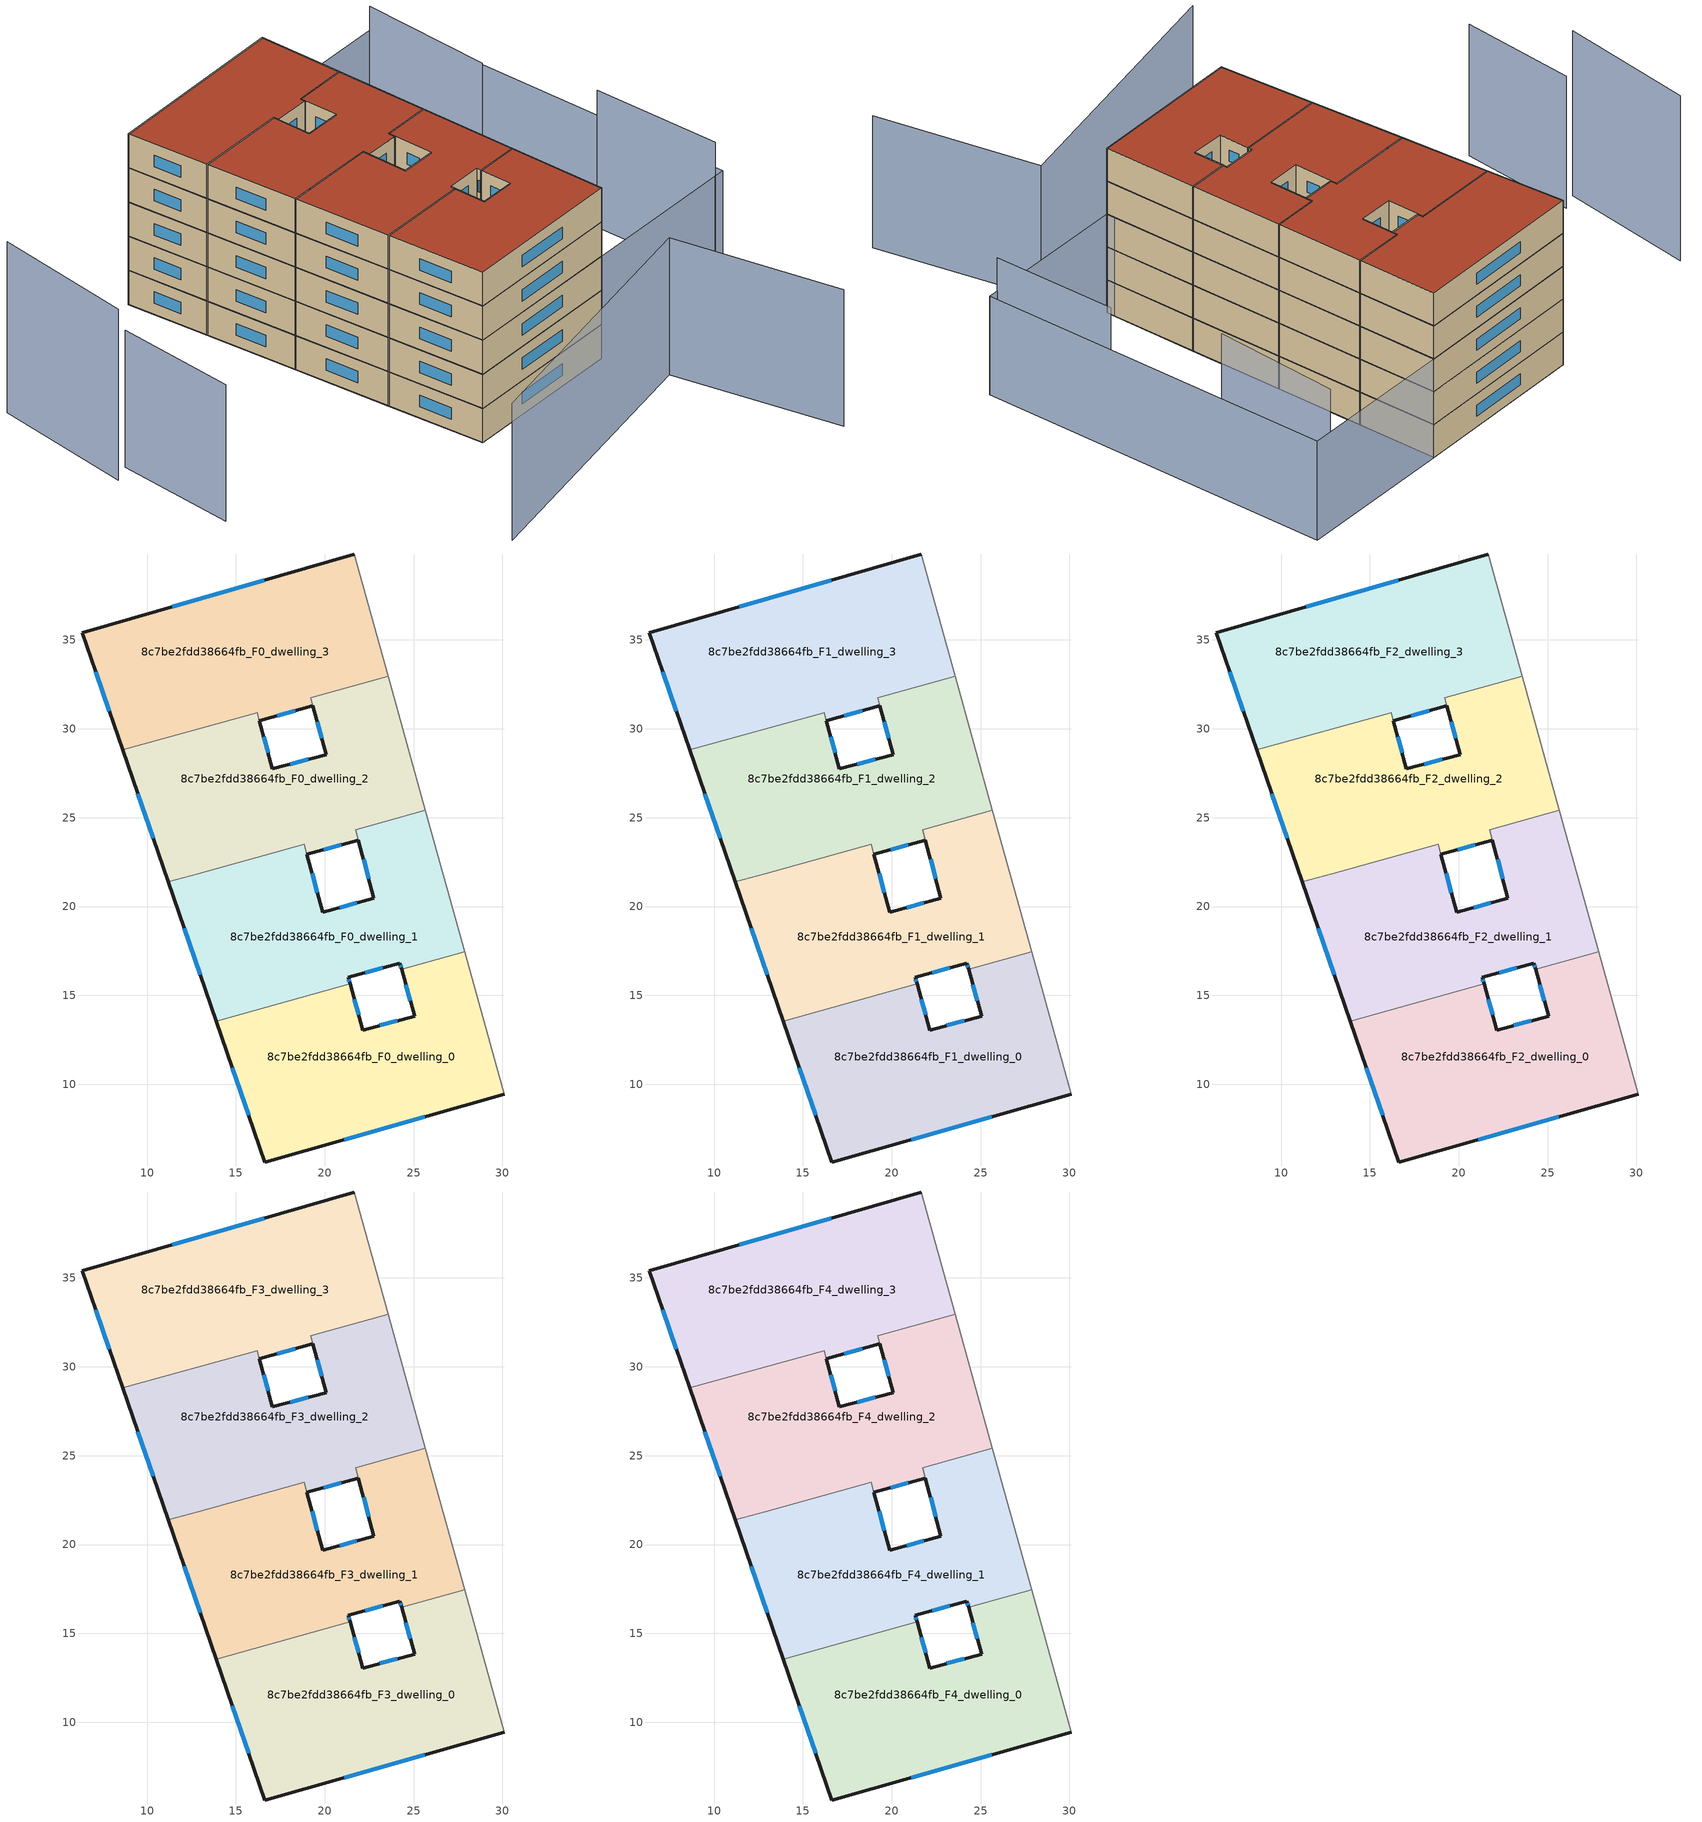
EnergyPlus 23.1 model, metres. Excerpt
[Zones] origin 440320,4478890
8c7be2fdd38664fb_F0_dwelling_0
 floor ground (EU_floor_Construction): 30.09,9.43 27.87,17.44 24.33,16.46 25.05,13.83 22.14,13.05 21.42,15.65 13.88,13.55 16.61,5.62 z0
 wall outside (EU_wall_Construction): 21.42,15.65 22.14,13.05 25.05,13.83 24.33,16.46 / 30.09,9.43 16.61,5.62 13.88,13.55 z0:3
 wall adiabatic (EU_wall_Construction): 27.87,17.44 30.09,9.43 z0:3
 wall to 8c7be2fdd38664fb_F0_dwelling_1 (EU_wall_Construction): 24.32,16.46 27.87,17.44 / 13.88,13.55 21.42,15.65 z0:3
 window (EU_Window_Construction): 21.66,14.79 21.9,13.91 / 23.1,13.31 24.08,13.57 / 24.81,14.7 24.56,15.59 / 25.63,8.17 21.08,6.88 / 15.71,8.25 14.79,10.92 z0.99:2.01
8c7be2fdd38664fb_F0_dwelling_1
 floor ground (EU_floor_Construction): 27.87,17.44 25.66,25.41 21.74,24.32 22.76,20.47 19.87,19.68 18.84,23.51 11.19,21.38 13.88,13.55 21.42,15.65 21.32,16.02 24.22,16.82 24.32,16.46 z0
 wall outside (EU_wall_Construction): 18.99,22.94 19.87,19.68 22.76,20.47 21.89,23.74 / 24.33,16.46 24.22,16.82 21.32,16.02 21.42,15.65 / 13.88,13.55 11.19,21.38 z0:3
 wall adiabatic (EU_wall_Construction): 25.66,25.41 27.87,17.44 z0:3
 wall to 8c7be2fdd38664fb_F0_dwelling_2 (EU_wall_Construction): 21.89,23.74 21.74,24.32 25.66,25.41 / 11.19,21.38 12.88,21.85 18.84,23.51 18.99,22.94 z0:3
 window (EU_Window_Construction): 19.28,21.86 19.58,20.76 / 20.83,19.94 21.8,20.21 / 22.47,21.55 22.18,22.65 / 24.29,16.57 24.26,16.7 / 23.26,16.55 22.28,16.28 / 21.35,15.9 21.39,15.77 / 12.99,16.15 12.08,18.78 z0.99:2.01
8c7be2fdd38664fb_F0_dwelling_2
 floor ground (EU_floor_Construction): 25.66,25.41 23.56,32.96 19.21,31.75 20.08,28.55 17.05,27.74 16.2,30.92 8.63,28.81 11.19,21.38 18.84,23.51 18.99,22.94 21.89,23.74 21.74,24.32 z0
 wall outside (EU_wall_Construction): 11.19,21.38 8.63,28.81 / 16.32,30.46 17.05,27.74 20.08,28.55 19.33,31.31 / 21.89,23.74 18.99,22.94 z0:3; 16.32,30.46,3 16.32,30.47,0 16.32,30.46,0
 wall adiabatic (EU_wall_Construction): 23.56,32.96 25.66,25.41 z0:3
 wall to 8c7be2fdd38664fb_F0_dwelling_3 (EU_wall_Construction): 8.63,28.81 16.2,30.92 16.32,30.47 / 19.33,31.31 19.21,31.75 23.56,32.96 z0:3
 window (EU_Window_Construction): 10.34,23.84 9.48,26.35 / 16.56,29.56 16.81,28.64 / 18.06,28.01 19.08,28.28 / 20.93,23.48 19.95,23.21 / 19.83,29.46 19.58,30.4 z0.99:2.01
8c7be2fdd38664fb_F0_dwelling_3
 floor ground (EU_floor_Construction): 23.56,32.96 21.65,39.84 6.35,35.41 8.63,28.81 16.2,30.92 16.32,30.47 19.32,31.31 19.2,31.75 z0
 wall outside (EU_wall_Construction): 8.63,28.81 6.35,35.41 21.65,39.84 / 19.32,31.31 16.32,30.47 z0:3; 16.2,30.92,3 16.2,30.91,0 16.2,30.91,3
 wall adiabatic (EU_wall_Construction): 21.65,39.84 23.56,32.96 z0:3
 window (EU_Window_Construction): 7.87,31 7.11,33.22 / 11.43,36.88 16.58,38.37 / 18.33,31.03 17.32,30.75 z0.99:2.01
8c7be2fdd38664fb_F1_dwelling_0
 floor to 8c7be2fdd38664fb_F0_dwelling_0 (EU_floor_Construction): 30.09,9.43 27.87,17.44 24.32,16.46 25.05,13.83 22.13,13.05 21.42,15.65 13.88,13.55 16.61,5.62 z3
 wall outside (EU_wall_Construction): 21.42,15.65 22.14,13.05 25.05,13.83 24.33,16.46 / 30.09,9.43 16.61,5.62 13.88,13.55 z3:6
 wall adiabatic (EU_wall_Construction): 27.87,17.44 30.09,9.43 z3:6
 wall to 8c7be2fdd38664fb_F1_dwelling_1 (EU_wall_Construction): 24.32,16.46 27.87,17.44 / 13.88,13.55 21.42,15.65 z3:6
 window (EU_Window_Construction): 21.66,14.79 21.9,13.91 / 23.1,13.31 24.08,13.57 / 24.81,14.7 24.56,15.59 / 25.63,8.17 21.08,6.88 / 15.71,8.25 14.79,10.92 z3.99:5.01
8c7be2fdd38664fb_F1_dwelling_1
 floor to 8c7be2fdd38664fb_F0_dwelling_1 (EU_floor_Construction): 27.87,17.44 25.66,25.41 21.74,24.32 22.76,20.47 19.87,19.68 18.84,23.51 11.19,21.38 13.88,13.55 21.42,15.65 21.32,16.02 24.22,16.82 24.32,16.46 z3
 wall outside (EU_wall_Construction): 18.99,22.94 19.87,19.68 22.76,20.47 21.89,23.74 / 24.33,16.46 24.22,16.82 21.32,16.02 21.42,15.65 / 13.88,13.55 11.19,21.38 z3:6
 wall adiabatic (EU_wall_Construction): 25.66,25.41 27.87,17.44 z3:6
 wall to 8c7be2fdd38664fb_F1_dwelling_2 (EU_wall_Construction): 21.89,23.74 21.74,24.32 25.66,25.41 / 11.19,21.38 12.88,21.85 18.84,23.51 18.99,22.94 z3:6
 window (EU_Window_Construction): 19.28,21.86 19.58,20.76 / 20.83,19.94 21.8,20.21 / 22.47,21.55 22.18,22.65 / 24.29,16.57 24.26,16.7 / 23.26,16.55 22.28,16.28 / 21.35,15.9 21.39,15.77 / 12.99,16.15 12.08,18.78 z3.99:5.01
8c7be2fdd38664fb_F1_dwelling_2
 floor to 8c7be2fdd38664fb_F0_dwelling_2 (EU_floor_Construction): 25.66,25.41 23.56,32.96 19.21,31.75 20.08,28.55 17.05,27.74 16.2,30.92 8.63,28.81 11.19,21.38 18.84,23.51 18.99,22.94 21.89,23.74 21.74,24.32 z3
 wall outside (EU_wall_Construction): 11.19,21.38 8.63,28.81 / 16.32,30.46 17.05,27.74 20.08,28.55 19.33,31.31 / 21.89,23.74 18.99,22.94 z3:6; 16.32,30.46,6 16.32,30.47,3 16.32,30.46,3
 wall adiabatic (EU_wall_Construction): 23.56,32.96 25.66,25.41 z3:6
 wall to 8c7be2fdd38664fb_F1_dwelling_3 (EU_wall_Construction): 8.63,28.81 16.2,30.92 16.32,30.47 / 19.33,31.31 19.21,31.75 23.56,32.96 z3:6
 window (EU_Window_Construction): 10.34,23.84 9.48,26.35 / 16.56,29.56 16.81,28.64 / 18.06,28.01 19.08,28.28 / 20.93,23.48 19.95,23.21 / 19.83,29.46 19.58,30.4 z3.99:5.01
8c7be2fdd38664fb_F1_dwelling_3
 floor to 8c7be2fdd38664fb_F0_dwelling_3 (EU_floor_Construction): 23.56,32.96 21.65,39.84 6.35,35.41 8.63,28.81 16.2,30.92 16.32,30.47 19.32,31.31 19.2,31.75 z3
 wall outside (EU_wall_Construction): 8.63,28.81 6.35,35.41 21.65,39.84 / 19.32,31.31 16.32,30.47 z3:6; 16.2,30.92,6 16.2,30.91,3 16.2,30.91,6
 wall adiabatic (EU_wall_Construction): 21.65,39.84 23.56,32.96 z3:6
 window (EU_Window_Construction): 7.87,31 7.11,33.22 / 11.43,36.88 16.58,38.37 / 18.33,31.03 17.32,30.75 z3.99:5.01
8c7be2fdd38664fb_F2_dwelling_0
 floor to 8c7be2fdd38664fb_F1_dwelling_0 (EU_floor_Construction): 30.09,9.43 27.87,17.44 24.32,16.46 25.05,13.83 22.13,13.05 21.42,15.65 13.88,13.55 16.61,5.62 z6
 wall outside (EU_wall_Construction): 21.42,15.65 22.14,13.05 25.05,13.83 24.33,16.46 / 30.09,9.43 16.61,5.62 13.88,13.55 z6:9
 wall adiabatic (EU_wall_Construction): 27.87,17.44 30.09,9.43 z6:9
 wall to 8c7be2fdd38664fb_F2_dwelling_1 (EU_wall_Construction): 24.32,16.46 27.87,17.44 / 13.88,13.55 21.42,15.65 z6:9
 window (EU_Window_Construction): 21.66,14.79 21.9,13.91 / 23.1,13.31 24.08,13.57 / 24.81,14.7 24.56,15.59 / 25.63,8.17 21.08,6.88 / 15.71,8.25 14.79,10.92 z6.99:8.01
8c7be2fdd38664fb_F2_dwelling_1
 floor to 8c7be2fdd38664fb_F1_dwelling_1 (EU_floor_Construction): 27.87,17.44 25.66,25.41 21.74,24.32 22.76,20.47 19.87,19.68 18.84,23.51 11.19,21.38 13.88,13.55 21.42,15.65 21.32,16.02 24.22,16.82 24.32,16.46 z6
 wall outside (EU_wall_Construction): 18.99,22.94 19.87,19.68 22.76,20.47 21.89,23.74 / 24.33,16.46 24.22,16.82 21.32,16.02 21.42,15.65 / 13.88,13.55 11.19,21.38 z6:9
 wall adiabatic (EU_wall_Construction): 25.66,25.41 27.87,17.44 z6:9
 wall to 8c7be2fdd38664fb_F2_dwelling_2 (EU_wall_Construction): 21.89,23.74 21.74,24.32 25.66,25.41 / 11.19,21.38 12.88,21.85 18.84,23.51 18.99,22.94 z6:9
 window (EU_Window_Construction): 19.28,21.86 19.58,20.76 / 20.83,19.94 21.8,20.21 / 22.47,21.55 22.18,22.65 / 24.29,16.57 24.26,16.7 / 23.26,16.55 22.28,16.28 / 21.35,15.9 21.39,15.77 / 12.99,16.15 12.08,18.78 z6.99:8.01
8c7be2fdd38664fb_F2_dwelling_2
 floor to 8c7be2fdd38664fb_F1_dwelling_2 (EU_floor_Construction): 25.66,25.41 23.56,32.96 19.21,31.75 20.08,28.55 17.05,27.74 16.2,30.92 8.63,28.81 11.19,21.38 18.84,23.51 18.99,22.94 21.89,23.74 21.74,24.32 z6
 wall outside (EU_wall_Construction): 11.19,21.38 8.63,28.81 / 16.32,30.46 17.05,27.74 20.08,28.55 19.33,31.31 / 21.89,23.74 18.99,22.94 z6:9; 16.32,30.46,9 16.32,30.47,6 16.32,30.46,6
 wall adiabatic (EU_wall_Construction): 23.56,32.96 25.66,25.41 z6:9
 wall to 8c7be2fdd38664fb_F2_dwelling_3 (EU_wall_Construction): 8.63,28.81 16.2,30.92 16.32,30.47 / 19.33,31.31 19.21,31.75 23.56,32.96 z6:9
 window (EU_Window_Construction): 10.34,23.84 9.48,26.35 / 16.56,29.56 16.81,28.64 / 18.06,28.01 19.08,28.28 / 20.93,23.48 19.95,23.21 / 19.83,29.46 19.58,30.4 z6.99:8.01
8c7be2fdd38664fb_F2_dwelling_3
 floor to 8c7be2fdd38664fb_F1_dwelling_3 (EU_floor_Construction): 23.56,32.96 21.65,39.84 6.35,35.41 8.63,28.81 16.2,30.92 16.32,30.47 19.32,31.31 19.2,31.75 z6
 wall outside (EU_wall_Construction): 8.63,28.81 6.35,35.41 21.65,39.84 / 19.32,31.31 16.32,30.47 z6:9; 16.2,30.92,9 16.2,30.91,6 16.2,30.91,9
 wall adiabatic (EU_wall_Construction): 21.65,39.84 23.56,32.96 z6:9
 window (EU_Window_Construction): 7.87,31 7.11,33.22 / 11.43,36.88 16.58,38.37 / 18.33,31.03 17.32,30.75 z6.99:8.01
8c7be2fdd38664fb_F3_dwelling_0
 floor to 8c7be2fdd38664fb_F2_dwelling_0 (EU_floor_Construction): 30.09,9.43 27.87,17.44 24.32,16.46 25.05,13.83 22.13,13.05 21.42,15.65 13.88,13.55 16.61,5.62 z9
 wall outside (EU_wall_Construction): 21.42,15.65 22.14,13.05 25.05,13.83 24.33,16.46 / 30.09,9.43 16.61,5.62 13.88,13.55 z9:12
 wall adiabatic (EU_wall_Construction): 27.87,17.44 30.09,9.43 z9:12
 wall to 8c7be2fdd38664fb_F3_dwelling_1 (EU_wall_Construction): 24.32,16.46 27.87,17.44 / 13.88,13.55 21.42,15.65 z9:12
 window (EU_Window_Construction): 21.66,14.79 21.9,13.91 / 23.1,13.31 24.08,13.57 / 24.81,14.7 24.56,15.59 / 25.63,8.17 21.08,6.88 / 15.71,8.25 14.79,10.92 z9.99:11.01
8c7be2fdd38664fb_F3_dwelling_1
 floor to 8c7be2fdd38664fb_F2_dwelling_1 (EU_floor_Construction): 27.87,17.44 25.66,25.41 21.74,24.32 22.76,20.47 19.87,19.68 18.84,23.51 11.19,21.38 13.88,13.55 21.42,15.65 21.32,16.02 24.22,16.82 24.32,16.46 z9
 wall outside (EU_wall_Construction): 18.99,22.94 19.87,19.68 22.76,20.47 21.89,23.74 / 24.33,16.46 24.22,16.82 21.32,16.02 21.42,15.65 / 13.88,13.55 11.19,21.38 z9:12
 wall adiabatic (EU_wall_Construction): 25.66,25.41 27.87,17.44 z9:12
 wall to 8c7be2fdd38664fb_F3_dwelling_2 (EU_wall_Construction): 21.89,23.74 21.74,24.32 25.66,25.41 / 11.19,21.38 12.88,21.85 18.84,23.51 18.99,22.94 z9:12
 window (EU_Window_Construction): 19.28,21.86 19.58,20.76 / 20.83,19.94 21.8,20.21 / 22.47,21.55 22.18,22.65 / 24.29,16.57 24.26,16.7 / 23.26,16.55 22.28,16.28 / 21.35,15.9 21.39,15.77 / 12.99,16.15 12.08,18.78 z9.99:11.01
8c7be2fdd38664fb_F3_dwelling_2
 floor to 8c7be2fdd38664fb_F2_dwelling_2 (EU_floor_Construction): 25.66,25.41 23.56,32.96 19.21,31.75 20.08,28.55 17.05,27.74 16.2,30.92 8.63,28.81 11.19,21.38 18.84,23.51 18.99,22.94 21.89,23.74 21.74,24.32 z9
 wall outside (EU_wall_Construction): 11.19,21.38 8.63,28.81 / 16.32,30.46 17.05,27.74 20.08,28.55 19.33,31.31 / 21.89,23.74 18.99,22.94 z9:12; 16.32,30.46,12 16.32,30.47,9 16.32,30.46,9
 wall adiabatic (EU_wall_Construction): 23.56,32.96 25.66,25.41 z9:12
 wall to 8c7be2fdd38664fb_F3_dwelling_3 (EU_wall_Construction): 8.63,28.81 16.2,30.92 16.32,30.47 / 19.33,31.31 19.21,31.75 23.56,32.96 z9:12
 window (EU_Window_Construction): 10.34,23.84 9.48,26.35 / 16.56,29.56 16.81,28.64 / 18.06,28.01 19.08,28.28 / 20.93,23.48 19.95,23.21 / 19.83,29.46 19.58,30.4 z9.99:11.01
8c7be2fdd38664fb_F3_dwelling_3
 floor to 8c7be2fdd38664fb_F2_dwelling_3 (EU_floor_Construction): 23.56,32.96 21.65,39.84 6.35,35.41 8.63,28.81 16.2,30.92 16.32,30.47 19.32,31.31 19.2,31.75 z9
 wall outside (EU_wall_Construction): 8.63,28.81 6.35,35.41 21.65,39.84 / 19.32,31.31 16.32,30.47 z9:12; 16.2,30.92,12 16.2,30.91,9 16.2,30.91,12
 wall adiabatic (EU_wall_Construction): 21.65,39.84 23.56,32.96 z9:12
 window (EU_Window_Construction): 7.87,31 7.11,33.22 / 11.43,36.88 16.58,38.37 / 18.33,31.03 17.32,30.75 z9.99:11.01
8c7be2fdd38664fb_F4_dwelling_0
 floor to 8c7be2fdd38664fb_F3_dwelling_0 (EU_floor_Construction): 30.09,9.43 27.87,17.44 24.32,16.46 25.05,13.83 22.13,13.05 21.42,15.65 13.88,13.55 16.61,5.62 z12
 wall outside (EU_wall_Construction): 21.42,15.65 22.14,13.05 25.05,13.83 24.33,16.46 / 30.09,9.43 16.61,5.62 13.88,13.55 z12:15
 wall adiabatic (EU_wall_Construction): 27.87,17.44 30.09,9.43 z12:15
 wall to 8c7be2fdd38664fb_F4_dwelling_1 (EU_wall_Construction): 24.32,16.46 27.87,17.44 / 13.88,13.55 21.42,15.65 z12:15
 window (EU_Window_Construction): 21.66,14.79 21.9,13.91 / 23.1,13.31 24.08,13.57 / 24.81,14.7 24.56,15.59 / 25.63,8.17 21.08,6.88 / 15.71,8.25 14.79,10.92 z12.99:14.01
 roof outside (EU_roof_Construction): 27.87,17.44 30.09,9.43 16.61,5.62 13.88,13.55 21.42,15.65 22.14,13.05 25.05,13.83 24.33,16.46 z15
8c7be2fdd38664fb_F4_dwelling_1
 floor to 8c7be2fdd38664fb_F3_dwelling_1 (EU_floor_Construction): 27.87,17.44 25.66,25.41 21.74,24.32 22.76,20.47 19.87,19.68 18.84,23.51 11.19,21.38 13.88,13.55 21.42,15.65 21.32,16.02 24.22,16.82 24.32,16.46 z12
 wall outside (EU_wall_Construction): 18.99,22.94 19.87,19.68 22.76,20.47 21.89,23.74 / 24.33,16.46 24.22,16.82 21.32,16.02 21.42,15.65 / 13.88,13.55 11.19,21.38 z12:15
 wall adiabatic (EU_wall_Construction): 25.66,25.41 27.87,17.44 z12:15
 wall to 8c7be2fdd38664fb_F4_dwelling_2 (EU_wall_Construction): 21.89,23.74 21.74,24.32 25.66,25.41 / 11.19,21.38 12.88,21.85 18.84,23.51 18.99,22.94 z12:15
 window (EU_Window_Construction): 19.28,21.86 19.58,20.76 / 20.83,19.94 21.8,20.21 / 22.47,21.55 22.18,22.65 / 24.29,16.57 24.26,16.7 / 23.26,16.55 22.28,16.28 / 21.35,15.9 21.39,15.77 / 12.99,16.15 12.08,18.78 z12.99:14.01
 roof outside (EU_roof_Construction): 25.66,25.41 27.87,17.44 24.32,16.46 24.22,16.82 21.32,16.02 21.42,15.65 13.88,13.55 11.19,21.38 18.84,23.51 19.87,19.68 22.76,20.47 21.74,24.32 z15
8c7be2fdd38664fb_F4_dwelling_2
 floor to 8c7be2fdd38664fb_F3_dwelling_2 (EU_floor_Construction): 25.66,25.41 23.56,32.96 19.21,31.75 20.08,28.55 17.05,27.74 16.2,30.92 8.63,28.81 11.19,21.38 18.84,23.51 18.99,22.94 21.89,23.74 21.74,24.32 z12
 wall outside (EU_wall_Construction): 11.19,21.38 8.63,28.81 / 16.32,30.46 17.05,27.74 20.08,28.55 19.33,31.31 / 21.89,23.74 18.99,22.94 z12:15; 16.32,30.46,15 16.32,30.47,12 16.32,30.46,12
 wall adiabatic (EU_wall_Construction): 23.56,32.96 25.66,25.41 z12:15
 wall to 8c7be2fdd38664fb_F4_dwelling_3 (EU_wall_Construction): 8.63,28.81 16.2,30.92 16.32,30.47 / 19.33,31.31 19.21,31.75 23.56,32.96 z12:15
 window (EU_Window_Construction): 10.34,23.84 9.48,26.35 / 16.56,29.56 16.81,28.64 / 18.06,28.01 19.08,28.28 / 20.93,23.48 19.95,23.21 / 19.83,29.46 19.58,30.4 z12.99:14.01
 roof outside (EU_roof_Construction): 23.56,32.96 25.66,25.41 21.74,24.32 21.89,23.74 18.99,22.94 18.84,23.51 11.19,21.38 8.63,28.81 16.2,30.92 16.32,30.46 17.05,27.74 20.08,28.55 19.21,31.75 z15
8c7be2fdd38664fb_F4_dwelling_3
 floor to 8c7be2fdd38664fb_F3_dwelling_3 (EU_floor_Construction): 23.56,32.96 21.65,39.84 6.35,35.41 8.63,28.81 16.2,30.92 16.32,30.47 19.32,31.31 19.2,31.75 z12
 wall outside (EU_wall_Construction): 8.63,28.81 6.35,35.41 21.65,39.84 / 19.32,31.31 16.32,30.47 z12:15; 16.2,30.92,15 16.2,30.91,12 16.2,30.91,15
 wall adiabatic (EU_wall_Construction): 21.65,39.84 23.56,32.96 z12:15
 window (EU_Window_Construction): 7.87,31 7.11,33.22 / 11.43,36.88 16.58,38.37 / 18.33,31.03 17.32,30.75 z12.99:14.01
 roof outside (EU_roof_Construction): 21.65,39.84 23.56,32.96 19.2,31.75 19.32,31.31 16.32,30.47 16.2,30.92 8.63,28.81 6.35,35.41 z15
shading: 10.9,-5.89 32.85,4.83 / 32.85,4.83 39.17,-8.1 / -6.32,18.4 -4.56,8.36 / 42.89,12.98 39.94,23.5 / 35.23,31.27 33.02,42.16 z0:12; -9.09,29.19 -7.72,17.33 z0:15; 30.09,9.43 21.65,39.84 / 21.65,39.84 35.32,43.63 / 35.32,43.63 43.76,13.23 / 43.76,13.23 30.09,9.43 z0:9
[Building]
EU S2 Campaign: North Axis=0; Terrain=City; Solar Distribution=FullExterior
[Site:Location]
Madrid: Latitude=40.5; Longitude=-3.5; Time Zone=1; Elevation=609
[SizingPeriod:WeatherFileDays]
AnnualSizingPeriod: Begin Month=1; Begin Day of Month=1; End Month=12; End Day of Month=31; Day of Week for Start Day=Monday; Use Weather File Daylight Saving Period=No; Use Weather File Rain and Snow Indicators=No
[MATERIAL]
EU_InternalMass_Material: Roughness=MediumRough; Thickness=0.1; Conductivity=1; Density=1800; Specific Heat=900; Thermal Absorptance=0.9; Solar Absorptance=0.7; Visible Absorptance=0.7
[MATERIAL:NOMASS] Roughness=MediumRough; Thermal Absorptance=0.9; Solar Absorptance=0.7; Visible Absorptance=0.7
Name | Thermal Resistance
EU_wall_NoMass | 0.609216
EU_roof_NoMass | 0.513268
EU_floor_NoMass | 0.568163
[WINDOWMATERIAL:SIMPLEGLAZINGSYSTEM]
EU_Window_SimpleGlazing: UFactor=5.50606; Solar Heat Gain Coefficient=0.85; Visible Transmittance=0.85
[CONSTRUCTION]
EU_wall_Construction: EU_wall_NoMass
EU_roof_Construction: EU_roof_NoMass
EU_floor_Construction: EU_floor_NoMass
EU_InternalMass_Construction: EU_InternalMass_Material
EU_Window_Construction: EU_Window_SimpleGlazing
[ZONE] Type=1; Multiplier=1; Ceiling Height=autocalculate; Floor Area=autocalculate; Part of Total Floor Area=Yes
Name | Volume
8c7be2fdd38664fb_F0_dwelling_0; 8c7be2fdd38664fb_F1_dwelling_0; 8c7be2fdd38664fb_F2_dwelling_0; 8c7be2fdd38664fb_F3_dwelling_0; 8c7be2fdd38664fb_F4_dwelling_0 | 332.428
8c7be2fdd38664fb_F0_dwelling_1; 8c7be2fdd38664fb_F1_dwelling_1; 8c7be2fdd38664fb_F2_dwelling_1; 8c7be2fdd38664fb_F3_dwelling_1; 8c7be2fdd38664fb_F4_dwelling_1 | 327.062
8c7be2fdd38664fb_F0_dwelling_2; 8c7be2fdd38664fb_F1_dwelling_2; 8c7be2fdd38664fb_F2_dwelling_2; 8c7be2fdd38664fb_F3_dwelling_2; 8c7be2fdd38664fb_F4_dwelling_2 | 333.449
8c7be2fdd38664fb_F0_dwelling_3; 8c7be2fdd38664fb_F1_dwelling_3; 8c7be2fdd38664fb_F2_dwelling_3; 8c7be2fdd38664fb_F3_dwelling_3; 8c7be2fdd38664fb_F4_dwelling_3 | 336.72
[INTERNALMASS] Construction=EU_InternalMass_Construction
Name | Zone or ZoneList | Surface Area
8c7be2fdd38664fb_F0_dwelling_0_EU_InternalMass | 8c7be2fdd38664fb_F0_dwelling_0 | 110.809
8c7be2fdd38664fb_F0_dwelling_1_EU_InternalMass | 8c7be2fdd38664fb_F0_dwelling_1 | 109.023
8c7be2fdd38664fb_F0_dwelling_2_EU_InternalMass | 8c7be2fdd38664fb_F0_dwelling_2 | 111.158
8c7be2fdd38664fb_F0_dwelling_3_EU_InternalMass | 8c7be2fdd38664fb_F0_dwelling_3 | 112.24
8c7be2fdd38664fb_F1_dwelling_0_EU_InternalMass | 8c7be2fdd38664fb_F1_dwelling_0 | 110.809
8c7be2fdd38664fb_F1_dwelling_1_EU_InternalMass | 8c7be2fdd38664fb_F1_dwelling_1 | 109.023
8c7be2fdd38664fb_F1_dwelling_2_EU_InternalMass | 8c7be2fdd38664fb_F1_dwelling_2 | 111.158
8c7be2fdd38664fb_F1_dwelling_3_EU_InternalMass | 8c7be2fdd38664fb_F1_dwelling_3 | 112.24
8c7be2fdd38664fb_F2_dwelling_0_EU_InternalMass | 8c7be2fdd38664fb_F2_dwelling_0 | 110.809
8c7be2fdd38664fb_F2_dwelling_1_EU_InternalMass | 8c7be2fdd38664fb_F2_dwelling_1 | 109.023
8c7be2fdd38664fb_F2_dwelling_2_EU_InternalMass | 8c7be2fdd38664fb_F2_dwelling_2 | 111.158
8c7be2fdd38664fb_F2_dwelling_3_EU_InternalMass | 8c7be2fdd38664fb_F2_dwelling_3 | 112.24
8c7be2fdd38664fb_F3_dwelling_0_EU_InternalMass | 8c7be2fdd38664fb_F3_dwelling_0 | 110.809
8c7be2fdd38664fb_F3_dwelling_1_EU_InternalMass | 8c7be2fdd38664fb_F3_dwelling_1 | 109.023
8c7be2fdd38664fb_F3_dwelling_2_EU_InternalMass | 8c7be2fdd38664fb_F3_dwelling_2 | 111.158
8c7be2fdd38664fb_F3_dwelling_3_EU_InternalMass | 8c7be2fdd38664fb_F3_dwelling_3 | 112.24
8c7be2fdd38664fb_F4_dwelling_0_EU_InternalMass | 8c7be2fdd38664fb_F4_dwelling_0 | 110.809
8c7be2fdd38664fb_F4_dwelling_1_EU_InternalMass | 8c7be2fdd38664fb_F4_dwelling_1 | 109.023
8c7be2fdd38664fb_F4_dwelling_2_EU_InternalMass | 8c7be2fdd38664fb_F4_dwelling_2 | 111.158
8c7be2fdd38664fb_F4_dwelling_3_EU_InternalMass | 8c7be2fdd38664fb_F4_dwelling_3 | 112.24
[OTHEREQUIPMENT] Fuel Type=Electricity; Design Level Calculation Method=Watts/Area; Power per Zone Floor Area=1; Fraction Latent=0; Fraction Radiant=0; Fraction Lost=0; Carbon Dioxide Generation Rate=0; EndUse Subcategory=EU_Step8_InternalGains
Name | Zone or ZoneList or Space or SpaceList | Schedule
EU_Step8_InternalGain_8c7be2fdd38664fb_F0_dwelling_0_f000 | 8c7be2fdd38664fb_F0_dwelling_0 | EU_Step8_GainSchedule_8c7be2fdd38664fb_F0_dwelling_0_f000
EU_Step8_InternalGain_8c7be2fdd38664fb_F0_dwelling_1_f000 | 8c7be2fdd38664fb_F0_dwelling_1 | EU_Step8_GainSchedule_8c7be2fdd38664fb_F0_dwelling_1_f000
EU_Step8_InternalGain_8c7be2fdd38664fb_F0_dwelling_2_f000 | 8c7be2fdd38664fb_F0_dwelling_2 | EU_Step8_GainSchedule_8c7be2fdd38664fb_F0_dwelling_2_f000
EU_Step8_InternalGain_8c7be2fdd38664fb_F0_dwelling_3_f000 | 8c7be2fdd38664fb_F0_dwelling_3 | EU_Step8_GainSchedule_8c7be2fdd38664fb_F0_dwelling_3_f000
EU_Step8_InternalGain_8c7be2fdd38664fb_F1_dwelling_0_f000 | 8c7be2fdd38664fb_F1_dwelling_0 | EU_Step8_GainSchedule_8c7be2fdd38664fb_F1_dwelling_0_f000
EU_Step8_InternalGain_8c7be2fdd38664fb_F1_dwelling_1_f000 | 8c7be2fdd38664fb_F1_dwelling_1 | EU_Step8_GainSchedule_8c7be2fdd38664fb_F1_dwelling_1_f000
EU_Step8_InternalGain_8c7be2fdd38664fb_F1_dwelling_2_f000 | 8c7be2fdd38664fb_F1_dwelling_2 | EU_Step8_GainSchedule_8c7be2fdd38664fb_F1_dwelling_2_f000
EU_Step8_InternalGain_8c7be2fdd38664fb_F1_dwelling_3_f000 | 8c7be2fdd38664fb_F1_dwelling_3 | EU_Step8_GainSchedule_8c7be2fdd38664fb_F1_dwelling_3_f000
EU_Step8_InternalGain_8c7be2fdd38664fb_F2_dwelling_0_f000 | 8c7be2fdd38664fb_F2_dwelling_0 | EU_Step8_GainSchedule_8c7be2fdd38664fb_F2_dwelling_0_f000
EU_Step8_InternalGain_8c7be2fdd38664fb_F2_dwelling_1_f000 | 8c7be2fdd38664fb_F2_dwelling_1 | EU_Step8_GainSchedule_8c7be2fdd38664fb_F2_dwelling_1_f000
EU_Step8_InternalGain_8c7be2fdd38664fb_F2_dwelling_2_f000 | 8c7be2fdd38664fb_F2_dwelling_2 | EU_Step8_GainSchedule_8c7be2fdd38664fb_F2_dwelling_2_f000
EU_Step8_InternalGain_8c7be2fdd38664fb_F2_dwelling_3_f000 | 8c7be2fdd38664fb_F2_dwelling_3 | EU_Step8_GainSchedule_8c7be2fdd38664fb_F2_dwelling_3_f000
EU_Step8_InternalGain_8c7be2fdd38664fb_F3_dwelling_0_f000 | 8c7be2fdd38664fb_F3_dwelling_0 | EU_Step8_GainSchedule_8c7be2fdd38664fb_F3_dwelling_0_f000
EU_Step8_InternalGain_8c7be2fdd38664fb_F3_dwelling_1_f000 | 8c7be2fdd38664fb_F3_dwelling_1 | EU_Step8_GainSchedule_8c7be2fdd38664fb_F3_dwelling_1_f000
EU_Step8_InternalGain_8c7be2fdd38664fb_F3_dwelling_2_f000 | 8c7be2fdd38664fb_F3_dwelling_2 | EU_Step8_GainSchedule_8c7be2fdd38664fb_F3_dwelling_2_f000
EU_Step8_InternalGain_8c7be2fdd38664fb_F3_dwelling_3_f000 | 8c7be2fdd38664fb_F3_dwelling_3 | EU_Step8_GainSchedule_8c7be2fdd38664fb_F3_dwelling_3_f000
EU_Step8_InternalGain_8c7be2fdd38664fb_F4_dwelling_0_f000 | 8c7be2fdd38664fb_F4_dwelling_0 | EU_Step8_GainSchedule_8c7be2fdd38664fb_F4_dwelling_0_f000
EU_Step8_InternalGain_8c7be2fdd38664fb_F4_dwelling_1_f000 | 8c7be2fdd38664fb_F4_dwelling_1 | EU_Step8_GainSchedule_8c7be2fdd38664fb_F4_dwelling_1_f000
EU_Step8_InternalGain_8c7be2fdd38664fb_F4_dwelling_2_f000 | 8c7be2fdd38664fb_F4_dwelling_2 | EU_Step8_GainSchedule_8c7be2fdd38664fb_F4_dwelling_2_f000
EU_Step8_InternalGain_8c7be2fdd38664fb_F4_dwelling_3_f000 | 8c7be2fdd38664fb_F4_dwelling_3 | EU_Step8_GainSchedule_8c7be2fdd38664fb_F4_dwelling_3_f000
[ZONEVENTILATION:DESIGNFLOWRATE] Schedule=EU_AlwaysOn; Design Flow Rate Calculation Method=AirChanges/Hour; Air Changes per Hour=0.752966; Ventilation Type=Natural; Fan Pressure Rise=0; Fan Total Efficiency=1; Constant Term Coefficient=1; Temperature Term Coefficient=0; Velocity Term Coefficient=0; Velocity Squared Term Coefficient=0; Minimum Indoor Temperature=-100; Maximum Indoor Temperature=100; Delta Temperature=-100; Minimum Outdoor Temperature=-100; Maximum Outdoor Temperature=100; Maximum Wind Speed=40
Name | Zone or ZoneList or Space or SpaceList
EU_ConstantAir_8c7be2fdd38664fb_F0_dwelling_0 | 8c7be2fdd38664fb_F0_dwelling_0
EU_ConstantAir_8c7be2fdd38664fb_F0_dwelling_1 | 8c7be2fdd38664fb_F0_dwelling_1
EU_ConstantAir_8c7be2fdd38664fb_F0_dwelling_2 | 8c7be2fdd38664fb_F0_dwelling_2
EU_ConstantAir_8c7be2fdd38664fb_F0_dwelling_3 | 8c7be2fdd38664fb_F0_dwelling_3
EU_ConstantAir_8c7be2fdd38664fb_F1_dwelling_0 | 8c7be2fdd38664fb_F1_dwelling_0
EU_ConstantAir_8c7be2fdd38664fb_F1_dwelling_1 | 8c7be2fdd38664fb_F1_dwelling_1
EU_ConstantAir_8c7be2fdd38664fb_F1_dwelling_2 | 8c7be2fdd38664fb_F1_dwelling_2
EU_ConstantAir_8c7be2fdd38664fb_F1_dwelling_3 | 8c7be2fdd38664fb_F1_dwelling_3
EU_ConstantAir_8c7be2fdd38664fb_F2_dwelling_0 | 8c7be2fdd38664fb_F2_dwelling_0
EU_ConstantAir_8c7be2fdd38664fb_F2_dwelling_1 | 8c7be2fdd38664fb_F2_dwelling_1
EU_ConstantAir_8c7be2fdd38664fb_F2_dwelling_2 | 8c7be2fdd38664fb_F2_dwelling_2
EU_ConstantAir_8c7be2fdd38664fb_F2_dwelling_3 | 8c7be2fdd38664fb_F2_dwelling_3
EU_ConstantAir_8c7be2fdd38664fb_F3_dwelling_0 | 8c7be2fdd38664fb_F3_dwelling_0
EU_ConstantAir_8c7be2fdd38664fb_F3_dwelling_1 | 8c7be2fdd38664fb_F3_dwelling_1
EU_ConstantAir_8c7be2fdd38664fb_F3_dwelling_2 | 8c7be2fdd38664fb_F3_dwelling_2
EU_ConstantAir_8c7be2fdd38664fb_F3_dwelling_3 | 8c7be2fdd38664fb_F3_dwelling_3
EU_ConstantAir_8c7be2fdd38664fb_F4_dwelling_0 | 8c7be2fdd38664fb_F4_dwelling_0
EU_ConstantAir_8c7be2fdd38664fb_F4_dwelling_1 | 8c7be2fdd38664fb_F4_dwelling_1
EU_ConstantAir_8c7be2fdd38664fb_F4_dwelling_2 | 8c7be2fdd38664fb_F4_dwelling_2
EU_ConstantAir_8c7be2fdd38664fb_F4_dwelling_3 | 8c7be2fdd38664fb_F4_dwelling_3
[HVACTEMPLATE:THERMOSTAT] Constant Heating Setpoint=20; Constant Cooling Setpoint=50
EU_HeatOnly_8c7be2fdd38664fb_F0_dwelling_0; EU_HeatOnly_8c7be2fdd38664fb_F0_dwelling_1; EU_HeatOnly_8c7be2fdd38664fb_F0_dwelling_2; EU_HeatOnly_8c7be2fdd38664fb_F0_dwelling_3; EU_HeatOnly_8c7be2fdd38664fb_F1_dwelling_0; EU_HeatOnly_8c7be2fdd38664fb_F1_dwelling_1; EU_HeatOnly_8c7be2fdd38664fb_F1_dwelling_2; EU_HeatOnly_8c7be2fdd38664fb_F1_dwelling_3; EU_HeatOnly_8c7be2fdd38664fb_F2_dwelling_0; EU_HeatOnly_8c7be2fdd38664fb_F2_dwelling_1; EU_HeatOnly_8c7be2fdd38664fb_F2_dwelling_2; EU_HeatOnly_8c7be2fdd38664fb_F2_dwelling_3; EU_HeatOnly_8c7be2fdd38664fb_F3_dwelling_0; EU_HeatOnly_8c7be2fdd38664fb_F3_dwelling_1; EU_HeatOnly_8c7be2fdd38664fb_F3_dwelling_2; EU_HeatOnly_8c7be2fdd38664fb_F3_dwelling_3; EU_HeatOnly_8c7be2fdd38664fb_F4_dwelling_0; EU_HeatOnly_8c7be2fdd38664fb_F4_dwelling_1; EU_HeatOnly_8c7be2fdd38664fb_F4_dwelling_2; EU_HeatOnly_8c7be2fdd38664fb_F4_dwelling_3
[HVACTEMPLATE:ZONE:IDEALLOADSAIRSYSTEM] System Availability Schedule=EU_AlwaysOn; Maximum Heating Supply Air Temperature=50; Minimum Cooling Supply Air Temperature=13; Maximum Heating Supply Air Humidity Ratio=0.0156; Minimum Cooling Supply Air Humidity Ratio=0.0077; Heating Limit=NoLimit; Cooling Limit=NoLimit; Heating Availability Schedule=EU_AlwaysOn; Cooling Availability Schedule=EU_CoolingOff; Dehumidification Control Type=ConstantSensibleHeatRatio; Cooling Sensible Heat Ratio=0.7; Dehumidification Setpoint=60; Humidification Control Type=None; Humidification Setpoint=30; Outdoor Air Method=None; Outdoor Air Flow Rate per Person=0.00944; Outdoor Air Flow Rate per Zone Floor Area=0; Outdoor Air Flow Rate per Zone=0; Demand Controlled Ventilation Type=None; Outdoor Air Economizer Type=NoEconomizer; Heat Recovery Type=None; Sensible Heat Recovery Effectiveness=0.7; Latent Heat Recovery Effectiveness=0.65
Name | Template Thermostat
8c7be2fdd38664fb_F0_dwelling_0 | EU_HeatOnly_8c7be2fdd38664fb_F0_dwelling_0
8c7be2fdd38664fb_F0_dwelling_1 | EU_HeatOnly_8c7be2fdd38664fb_F0_dwelling_1
8c7be2fdd38664fb_F0_dwelling_2 | EU_HeatOnly_8c7be2fdd38664fb_F0_dwelling_2
8c7be2fdd38664fb_F0_dwelling_3 | EU_HeatOnly_8c7be2fdd38664fb_F0_dwelling_3
8c7be2fdd38664fb_F1_dwelling_0 | EU_HeatOnly_8c7be2fdd38664fb_F1_dwelling_0
8c7be2fdd38664fb_F1_dwelling_1 | EU_HeatOnly_8c7be2fdd38664fb_F1_dwelling_1
8c7be2fdd38664fb_F1_dwelling_2 | EU_HeatOnly_8c7be2fdd38664fb_F1_dwelling_2
8c7be2fdd38664fb_F1_dwelling_3 | EU_HeatOnly_8c7be2fdd38664fb_F1_dwelling_3
8c7be2fdd38664fb_F2_dwelling_0 | EU_HeatOnly_8c7be2fdd38664fb_F2_dwelling_0
8c7be2fdd38664fb_F2_dwelling_1 | EU_HeatOnly_8c7be2fdd38664fb_F2_dwelling_1
8c7be2fdd38664fb_F2_dwelling_2 | EU_HeatOnly_8c7be2fdd38664fb_F2_dwelling_2
8c7be2fdd38664fb_F2_dwelling_3 | EU_HeatOnly_8c7be2fdd38664fb_F2_dwelling_3
8c7be2fdd38664fb_F3_dwelling_0 | EU_HeatOnly_8c7be2fdd38664fb_F3_dwelling_0
8c7be2fdd38664fb_F3_dwelling_1 | EU_HeatOnly_8c7be2fdd38664fb_F3_dwelling_1
8c7be2fdd38664fb_F3_dwelling_2 | EU_HeatOnly_8c7be2fdd38664fb_F3_dwelling_2
8c7be2fdd38664fb_F3_dwelling_3 | EU_HeatOnly_8c7be2fdd38664fb_F3_dwelling_3
8c7be2fdd38664fb_F4_dwelling_0 | EU_HeatOnly_8c7be2fdd38664fb_F4_dwelling_0
8c7be2fdd38664fb_F4_dwelling_1 | EU_HeatOnly_8c7be2fdd38664fb_F4_dwelling_1
8c7be2fdd38664fb_F4_dwelling_2 | EU_HeatOnly_8c7be2fdd38664fb_F4_dwelling_2
8c7be2fdd38664fb_F4_dwelling_3 | EU_HeatOnly_8c7be2fdd38664fb_F4_dwelling_3
[SIZING:ZONE] Zone Cooling Design Supply Air Temperature Input Method=SupplyAirTemperature; Zone Cooling Design Supply Air Temperature=13; Zone Heating Design Supply Air Temperature Input Method=SupplyAirTemperature; Zone Heating Design Supply Air Temperature=50; Zone Cooling Design Supply Air Humidity Ratio=0.008; Zone Heating Design Supply Air Humidity Ratio=0.008; Cooling Design Air Flow Method=DesignDay; Cooling Design Air Flow Rate=0; Cooling Minimum Air Flow per Zone Floor Area=0.000762; Cooling Minimum Air Flow=0; Cooling Minimum Air Flow Fraction=0.2; Heating Design Air Flow Method=DesignDay; Heating Design Air Flow Rate=0; Heating Maximum Air Flow per Zone Floor Area=0.002032; Heating Maximum Air Flow=0.141576; Heating Maximum Air Flow Fraction=0.3; Account for Dedicated Outdoor Air System=No; Dedicated Outdoor Air System Control Strategy=NeutralSupplyAir; Dedicated Outdoor Air Low Setpoint Temperature for Design=autosize; Dedicated Outdoor Air High Setpoint Temperature for Design=autosize; Zone Load Sizing Method=Sensible Load Only No Latent Load; Zone Latent Cooling Design Supply Air Humidity Ratio Input Method=HumidityRatioDifference; Zone Cooling Design Supply Air Humidity Ratio Difference=0.005; Zone Latent Heating Design Supply Air Humidity Ratio Input Method=HumidityRatioDifference; Zone Humidification Design Supply Air Humidity Ratio Difference=0.005
8c7be2fdd38664fb_F0_dwelling_0; 8c7be2fdd38664fb_F0_dwelling_1; 8c7be2fdd38664fb_F0_dwelling_2; 8c7be2fdd38664fb_F0_dwelling_3; 8c7be2fdd38664fb_F1_dwelling_0; 8c7be2fdd38664fb_F1_dwelling_1; 8c7be2fdd38664fb_F1_dwelling_2; 8c7be2fdd38664fb_F1_dwelling_3; 8c7be2fdd38664fb_F2_dwelling_0; 8c7be2fdd38664fb_F2_dwelling_1; 8c7be2fdd38664fb_F2_dwelling_2; 8c7be2fdd38664fb_F2_dwelling_3; 8c7be2fdd38664fb_F3_dwelling_0; 8c7be2fdd38664fb_F3_dwelling_1; 8c7be2fdd38664fb_F3_dwelling_2; 8c7be2fdd38664fb_F3_dwelling_3; 8c7be2fdd38664fb_F4_dwelling_0; 8c7be2fdd38664fb_F4_dwelling_1; 8c7be2fdd38664fb_F4_dwelling_2; 8c7be2fdd38664fb_F4_dwelling_3
[SCHEDULE:CONSTANT]
Name | Hourly Value
EU_AlwaysOn | 1
EU_CoolingOff | 0
[SCHEDULE:FILE] Column Number=1; Rows to Skip at Top=0; Number of Hours of Data=8760; Column Separator=Comma; Interpolate to Timestep=No; Minutes per Item=60; Adjust Schedule for Daylight Savings=Yes
Name | File
EU_Step8_GainSchedule_8c7be2fdd38664fb_F0_dwelling_0_f000 | ../../schedules/8c7be2fdd38664fb/8c7be2fdd38664fb_F0_dwelling_0_f000_gain.csv
EU_Step8_GainSchedule_8c7be2fdd38664fb_F0_dwelling_1_f000 | ../../schedules/8c7be2fdd38664fb/8c7be2fdd38664fb_F0_dwelling_1_f000_gain.csv
EU_Step8_GainSchedule_8c7be2fdd38664fb_F0_dwelling_2_f000 | ../../schedules/8c7be2fdd38664fb/8c7be2fdd38664fb_F0_dwelling_2_f000_gain.csv
EU_Step8_GainSchedule_8c7be2fdd38664fb_F0_dwelling_3_f000 | ../../schedules/8c7be2fdd38664fb/8c7be2fdd38664fb_F0_dwelling_3_f000_gain.csv
EU_Step8_GainSchedule_8c7be2fdd38664fb_F1_dwelling_0_f000 | ../../schedules/8c7be2fdd38664fb/8c7be2fdd38664fb_F1_dwelling_0_f000_gain.csv
EU_Step8_GainSchedule_8c7be2fdd38664fb_F1_dwelling_1_f000 | ../../schedules/8c7be2fdd38664fb/8c7be2fdd38664fb_F1_dwelling_1_f000_gain.csv
EU_Step8_GainSchedule_8c7be2fdd38664fb_F1_dwelling_2_f000 | ../../schedules/8c7be2fdd38664fb/8c7be2fdd38664fb_F1_dwelling_2_f000_gain.csv
EU_Step8_GainSchedule_8c7be2fdd38664fb_F1_dwelling_3_f000 | ../../schedules/8c7be2fdd38664fb/8c7be2fdd38664fb_F1_dwelling_3_f000_gain.csv
EU_Step8_GainSchedule_8c7be2fdd38664fb_F2_dwelling_0_f000 | ../../schedules/8c7be2fdd38664fb/8c7be2fdd38664fb_F2_dwelling_0_f000_gain.csv
EU_Step8_GainSchedule_8c7be2fdd38664fb_F2_dwelling_1_f000 | ../../schedules/8c7be2fdd38664fb/8c7be2fdd38664fb_F2_dwelling_1_f000_gain.csv
EU_Step8_GainSchedule_8c7be2fdd38664fb_F2_dwelling_2_f000 | ../../schedules/8c7be2fdd38664fb/8c7be2fdd38664fb_F2_dwelling_2_f000_gain.csv
EU_Step8_GainSchedule_8c7be2fdd38664fb_F2_dwelling_3_f000 | ../../schedules/8c7be2fdd38664fb/8c7be2fdd38664fb_F2_dwelling_3_f000_gain.csv
EU_Step8_GainSchedule_8c7be2fdd38664fb_F3_dwelling_0_f000 | ../../schedules/8c7be2fdd38664fb/8c7be2fdd38664fb_F3_dwelling_0_f000_gain.csv
EU_Step8_GainSchedule_8c7be2fdd38664fb_F3_dwelling_1_f000 | ../../schedules/8c7be2fdd38664fb/8c7be2fdd38664fb_F3_dwelling_1_f000_gain.csv
EU_Step8_GainSchedule_8c7be2fdd38664fb_F3_dwelling_2_f000 | ../../schedules/8c7be2fdd38664fb/8c7be2fdd38664fb_F3_dwelling_2_f000_gain.csv
EU_Step8_GainSchedule_8c7be2fdd38664fb_F3_dwelling_3_f000 | ../../schedules/8c7be2fdd38664fb/8c7be2fdd38664fb_F3_dwelling_3_f000_gain.csv
EU_Step8_GainSchedule_8c7be2fdd38664fb_F4_dwelling_0_f000 | ../../schedules/8c7be2fdd38664fb/8c7be2fdd38664fb_F4_dwelling_0_f000_gain.csv
EU_Step8_GainSchedule_8c7be2fdd38664fb_F4_dwelling_1_f000 | ../../schedules/8c7be2fdd38664fb/8c7be2fdd38664fb_F4_dwelling_1_f000_gain.csv
EU_Step8_GainSchedule_8c7be2fdd38664fb_F4_dwelling_2_f000 | ../../schedules/8c7be2fdd38664fb/8c7be2fdd38664fb_F4_dwelling_2_f000_gain.csv
EU_Step8_GainSchedule_8c7be2fdd38664fb_F4_dwelling_3_f000 | ../../schedules/8c7be2fdd38664fb/8c7be2fdd38664fb_F4_dwelling_3_f000_gain.csv
